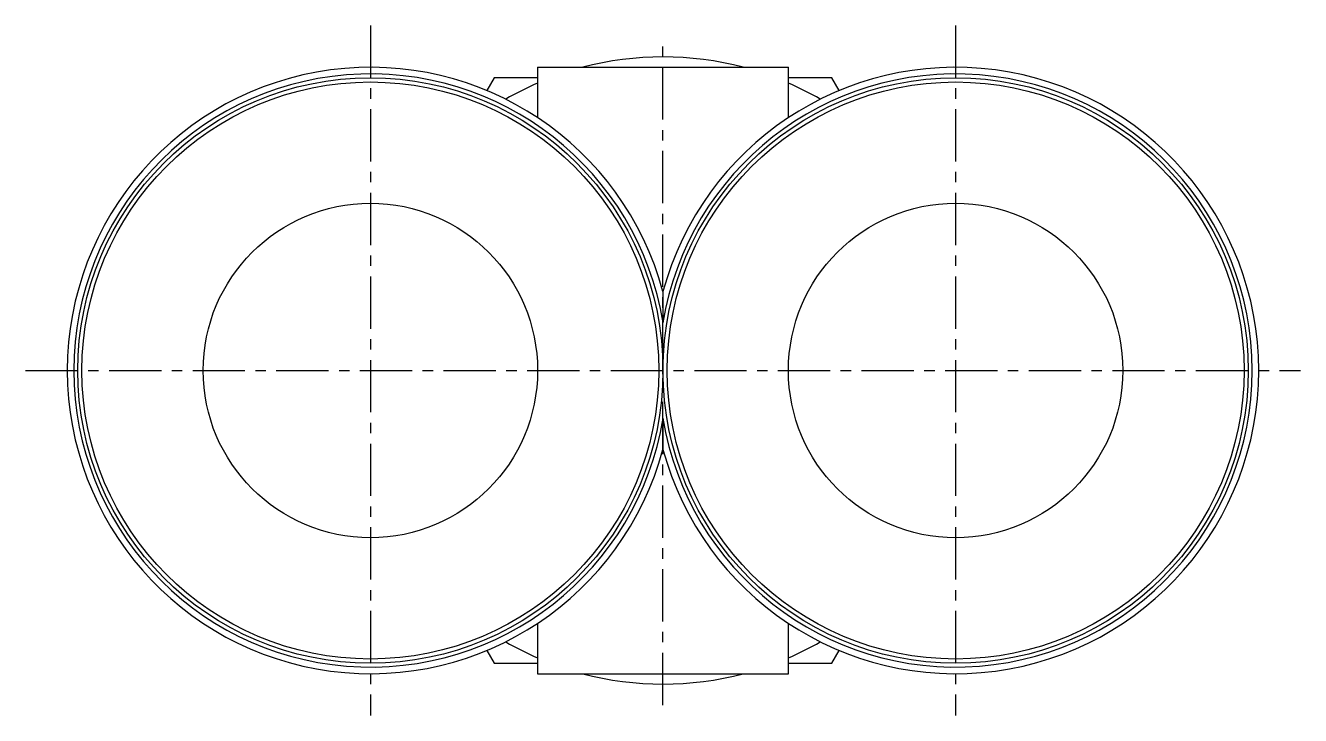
# Model space of a CAD drawing. Extents: x -2 to 109, y -27 to 83.
# Drawn here: x 27.44 to 57.94, y 66.81 to 83.31 of the extents above; entities that cross this region are included whole.
import ezdxf

# ---------------------------------------------------------------- set-up
doc = ezdxf.new("R2010")
doc.units = 0
doc.linetypes.add('CENTER', pattern=[2, 1.25, -0.25, 0.25, -0.25])
doc.layers.get('0').update_dxf_attribs({"linetype": 'CONTINUOUS'})
doc.layers.add('CENTER', color=1, linetype='CENTER')

msp = doc.modelspace()

# ---------------------------------------------------------------- linework, layer by layer
at = {"color": 7, "linetype": 'CONTINUOUS'}
for p, q in [((38.646, 82.062), (38.469, 81.757)), ((39.687, 82.062), (38.646, 82.062)), ((39.687, 82.312), (39.687, 81.109)), ((39.687, 82.312), (45.687, 82.312)), ((45.687, 81.109), (45.687, 82.312)), ((46.729, 82.062), (45.687, 82.062)), ((46.905, 81.757), (46.729, 82.062)), ((42.687, 76.949), (42.687, 76.205)), ((42.687, 73.919), (42.687, 73.175)), ((39.687, 69.015), (39.687, 67.812)), ((45.687, 67.812), (45.687, 69.015)), ((38.469, 68.367), (38.646, 68.062)), ((46.729, 68.062), (46.905, 68.367)), ((38.646, 68.062), (39.687, 68.062)), ((45.687, 68.062), (46.729, 68.062)), ((39.687, 67.812), (45.687, 67.812))]:
    msp.add_line(p, q, dxfattribs=at)
for centre, radius in [((35.687, 75.062), 7), ((49.687, 75.062), 7), ((35.687, 75.062), 6.9), ((49.687, 75.062), 6.9), ((35.687, 75.062), 4), ((49.687, 75.062), 4)]:
    msp.add_circle(centre, radius, dxfattribs=at)
for centre, radius, start, end in [((42.687, 75.062), 7.5, 75.1649, 104.8351), ((35.687, 75.062), 7.25, 15.0902, 344.9098), ((35.687, 75.062), 7.093, 9.2773, 350.7227), ((49.687, 75.062), 7.25, 195.0902, 164.9098), ((49.687, 75.062), 7.093, 189.2773, 170.7227), ((42.687, 75.062), 7.5, 113.5782, 120.1182), ((42.687, 75.062), 7.5, 59.8818, 66.4218), ((42.687, 75.062), 7.5, 239.8818, 246.4218), ((42.687, 75.062), 7.5, 293.5782, 300.1182), ((42.687, 75.062), 7.5, 255.1649, 284.8351)]:
    msp.add_arc(centre, radius, start, end, dxfattribs=at)
at = {"layer": 'CENTER', "color": 1, "linetype": 'CENTER'}
for p, q in [((35.687, 83.312), (35.687, 66.812)), ((49.687, 83.312), (49.687, 66.812)), ((42.687, 67.062), (42.687, 83.062)), ((27.437, 75.062), (57.937, 75.062))]:
    msp.add_line(p, q, dxfattribs=at)

doc.saveas('drawing.dxf')
